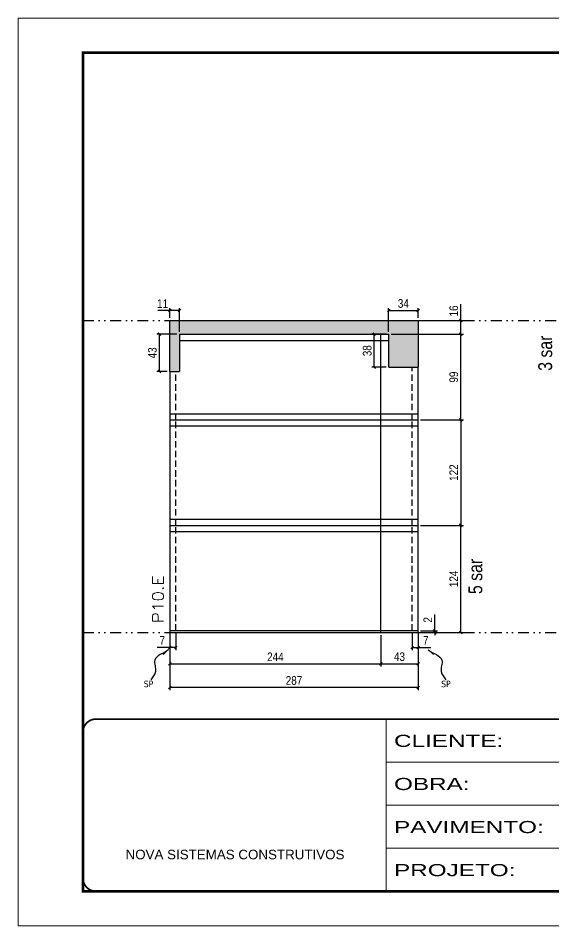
# Model space of a CAD drawing. Extents: x 14400 to 27878, y -21631 to 6985.
# Drawn here: x 19182 to 19802, y 2489 to 3539 of the extents above; entities that cross this region are included whole.
import ezdxf

# ---------------------------------------------------------------- set-up
doc = ezdxf.new("R2010")
doc.units = 0
for name, pattern in [('CONTINUO', [0]), ('DASHED', [0.75, 0.5, -0.25]), ('DIVIDE2', [0.625, 0.25, -0.125, 0, -0.125, 0, -0.125]), ('HIDDEN', [0.375, 0.25, -0.125])]:
    doc.linetypes.add(name, pattern=pattern)
for name, color, linetype in [('COTA', 241, 'Continuous'), ('NOMENCLATURA', 7, 'Continuous'), ('Nível', 160, 'Continuous'), ('Painéis', 200, 'Continuous'), ('SARR_2.2x7', 40, 'Continuous'), ('Sarrafo de Pressão', 42, 'HIDDEN'), ('texto', 7, 'Continuous')]:
    doc.layers.add(name, color=color, linetype=linetype)
for name, color, linetype, lineweight in [('Folhas', 255, 'Continuous', 9), ('SARRAFO DE PRESSAO', 251, 'DASHED', 9), ('Texto Seção', 7, 'Continuous', 15)]:
    doc.layers.add(name, color=color, linetype=linetype, lineweight=lineweight)
doc.styles.add('ARIAL', font='arial.ttf')
doc.styles.add('ARIAL_NARROW', font='ARIALN.TTF', dxfattribs={"height": 0.2})
doc.styles.add('COTA TECNICA', font='techl___.ttf', dxfattribs={"height": 10})
doc.styles.add('COTA TECNICA-50', font='techl___.ttf', dxfattribs={"height": 10})
doc.styles.add('REGUA-120', font='ROMANS.shx', dxfattribs={"height": 15})
doc.styles.get("Standard").update_dxf_attribs({"font": 'arial.ttf'})
doc.styles.add('Tecnologia', font='')
doc.styles.get('Tecnologia').set_extended_font_data('Forgotten Futurist')
doc.dimstyles.new('COTA PAINEL-50', dxfattribs={"dimtxt": 10, "dimasz": 3, "dimexe": 3, "dimexo": 3, "dimgap": 3, "dimtad": 1, "dimdec": 1, "dimzin": 12, "dimdsep": 46, "dimtxsty": 'COTA TECNICA-50', "dimblk1": 'OBLIQUE', "dimblk2": 'OBLIQUE', "dimsah": 1, "dimcen": 0.9, "dimclrd": 4, "dimclre": 4, "dimclrt": 240, "dimadec": 1, "dimazin": 3, "dimtfac": 1, "dimtdec": 1, "dimtmove": 0, "dimatfit": 3, "dimfxl": 1, "dimtolj": 1, "dimtzin": 12, "dimarcsym": 0})
doc.dimstyles.new('PAINEL', dxfattribs={"dimtxt": 10, "dimasz": 3, "dimexe": 3, "dimexo": 3, "dimgap": 3, "dimtad": 1, "dimdec": 1, "dimzin": 12, "dimdsep": 46, "dimtxsty": 'COTA TECNICA', "dimblk1": 'OBLIQUE', "dimblk2": 'OBLIQUE', "dimsah": 1, "dimcen": 0.9, "dimclrd": 4, "dimclre": 4, "dimclrt": 240, "dimadec": 1, "dimazin": 3, "dimtfac": 1, "dimtdec": 1, "dimtmove": 0, "dimatfit": 3, "dimfxl": 1, "dimtolj": 1, "dimtzin": 12, "dimarcsym": 0})
doc.dimstyles.get("Standard").update_dxf_attribs({"dimtxt": 0.18, "dimasz": 0.18, "dimexe": 0.18, "dimexo": 0.0625, "dimgap": 0.09, "dimtad": 0, "dimtih": 1, "dimtoh": 1, "dimdec": 4, "dimzin": 0, "dimdsep": 46, "dimtxsty": 'Standard', "dimcen": 0.09, "dimadec": 0, "dimazin": 0, "dimtfac": 1, "dimtdec": 4, "dimtofl": 0, "dimtmove": 0, "dimatfit": 3, "dimfxl": 1, "dimtolj": 1, "dimtzin": 0, "dimarcsym": 0})

# ---------------------------------------------------------------- blocks, each defined once
blk = doc.blocks.new('9999999999')
at = {"color": 30, "linetype": 'CONTINUO'}
for p, q in [((98564.6, 34230.2), (98564.6, 34429.4)), ((98564.6, 34379.6), (99584, 34379.6)), ((98564.6, 34329.8), (99488, 34329.8)), ((98564.6, 34280), (99488, 34280))]:
    blk.add_line(p, q, dxfattribs=at)
at = {"color": 30, "linetype": 'CONTINUO', "const_width": 2}
blk.add_lwpolyline([(99584, 34230.2), (99584, 34414.4, 0.414214), (99569, 34429.4), (98229, 34429.4, 0.414214), (98214, 34414.4), (98214, 34245.2, 0.414214), (98229, 34230.2), (99584, 34230.2)], format="xyb", dxfattribs=at)
at = {"layer": 'Folhas'}
blk.add_lwpolyline([(98139, 34190.2), (99624, 34190.2), (99624, 35240.2), (98139, 35240.2)], close=True, dxfattribs=at)
at = {"layer": 'Folhas', "color": 30, "const_width": 3}
blk.add_lwpolyline([(98214, 34230.2), (99584, 34230.2), (99584, 35200.2), (98214, 35200.2)], close=True, dxfattribs=at)
at = {"color": 7, "linetype": 'Continuous', "ltscale": 5, "style": 'ARIAL'}
blk.add_text('NOVA SISTEMAS CONSTRUTIVOS', height=11.059, dxfattribs=at).set_placement((98263.2, 34267.2))
at = {"layer": 'Folhas', "color": 7, "style": 'Tecnologia', "width": 1.5}
for s, p in [('CLIENTE:', (98573.7, 34397.2)), ('OBRA:', (98573.7, 34347.3)), ('PAVIMENTO:', (98573.7, 34297.5)), ('PROJETO:', (98573.7, 34247.7))]:
    blk.add_text(s, height=14, dxfattribs=at).set_placement(p)
blk = doc.blocks.new('_Oblique')
at = {"color": 0, "linetype": 'ByBlock', "lineweight": -2}
blk.add_line((-0.5, -0.5), (0.5, 0.5), dxfattribs=at)
blk = doc.blocks.new('*D2821')
at = {"layer": 'COTA', "color": 4, "lineweight": -2, "transparency": 16777216}
for p, q in [((19357.5, 2827.3), (19357.5, 2761.7)), ((19644.5, 2827.3), (19644.5, 2761.7)), ((19644.5, 2764.7), (19357.5, 2764.7))]:
    blk.add_line(p, q, dxfattribs=at)
at = {"layer": 'Defpoints', "color": 0, "transparency": 16777216}
for p in [(19357.5, 2830.3), (19644.5, 2830.3), (19357.5, 2764.7)]:
    blk.add_point(p, dxfattribs=at)
at = {"layer": 'COTA', "color": 4, "lineweight": -2, "transparency": 16777216, "xscale": 3, "yscale": 3, "zscale": 3, "rotation": 180}
blk.add_blockref('_Oblique', (19357.5, 2764.7), dxfattribs=at)
at = {"layer": 'COTA', "color": 4, "lineweight": -2, "transparency": 16777216, "xscale": 3, "yscale": 3, "zscale": 3}
blk.add_blockref('_Oblique', (19644.5, 2764.7), dxfattribs=at)
at = {"layer": 'COTA', "color": 240, "transparency": 16777216, "insert": (19501, 2772.8), "char_height": 10, "attachment_point": 5, "style": 'COTA TECNICA'}
blk.add_mtext('\\A1;287', dxfattribs=at)
blk = doc.blocks.new('*D2822')
at = {"layer": 'COTA', "color": 4, "lineweight": -2, "transparency": 16777216}
for p, q in [((19637.5, 2827.3), (19637.5, 2808)), ((19644.5, 2825.3), (19644.5, 2808)), ((19637.5, 2811), (19644.5, 2811)), ((19644.5, 2811), (19659.2, 2811))]:
    blk.add_line(p, q, dxfattribs=at)
at = {"layer": 'Defpoints', "color": 0, "transparency": 16777216}
for p in [(19637.5, 2830.3), (19644.5, 2828.3), (19644.5, 2811)]:
    blk.add_point(p, dxfattribs=at)
at = {"layer": 'COTA', "color": 4, "lineweight": -2, "transparency": 16777216, "xscale": 3, "yscale": 3, "zscale": 3, "rotation": 180}
blk.add_blockref('_Oblique', (19637.5, 2811), dxfattribs=at)
at = {"layer": 'COTA', "color": 4, "lineweight": -2, "transparency": 16777216, "xscale": 3, "yscale": 3, "zscale": 3}
blk.add_blockref('_Oblique', (19644.5, 2811), dxfattribs=at)
at = {"layer": 'COTA', "color": 240, "transparency": 16777216, "insert": (19653.4, 2819.1), "char_height": 10, "attachment_point": 5, "style": 'COTA TECNICA-50'}
blk.add_mtext('\\A1;7', dxfattribs=at)
blk = doc.blocks.new('*D2823')
at = {"layer": 'COTA', "color": 4, "lineweight": -2, "transparency": 16777216}
for p, q in [((19357.5, 2825.3), (19357.5, 2808)), ((19364.5, 2827.3), (19364.5, 2808)), ((19357.5, 2811), (19342.8, 2811)), ((19364.5, 2811), (19357.5, 2811))]:
    blk.add_line(p, q, dxfattribs=at)
at = {"layer": 'Defpoints', "color": 0, "transparency": 16777216}
for p in [(19357.5, 2828.3), (19364.5, 2830.3), (19357.5, 2811)]:
    blk.add_point(p, dxfattribs=at)
at = {"layer": 'COTA', "color": 4, "lineweight": -2, "transparency": 16777216, "xscale": 3, "yscale": 3, "zscale": 3, "rotation": 180}
blk.add_blockref('_Oblique', (19357.5, 2811), dxfattribs=at)
at = {"layer": 'COTA', "color": 4, "lineweight": -2, "transparency": 16777216, "xscale": 3, "yscale": 3, "zscale": 3}
blk.add_blockref('_Oblique', (19364.5, 2811), dxfattribs=at)
at = {"layer": 'COTA', "color": 240, "transparency": 16777216, "insert": (19348.6, 2819.1), "char_height": 10, "attachment_point": 5, "style": 'COTA TECNICA-50'}
blk.add_mtext('\\A1;7', dxfattribs=at)
blk = doc.blocks.new('*D2824')
at = {"layer": 'COTA', "color": 4, "lineweight": -2, "transparency": 16777216}
for p, q in [((19663.8, 2830.3), (19663.8, 2849.1)), ((19647.5, 2830.3), (19666.8, 2830.3)), ((19647.5, 2828.3), (19666.8, 2828.3)), ((19663.8, 2828.3), (19663.8, 2830.3)), ((19663.8, 2828.3), (19663.8, 2825.3))]:
    blk.add_line(p, q, dxfattribs=at)
at = {"layer": 'Defpoints', "color": 0, "transparency": 16777216}
for p in [(19644.5, 2830.3), (19644.5, 2828.3), (19663.8, 2828.3)]:
    blk.add_point(p, dxfattribs=at)
at = {"layer": 'COTA', "color": 4, "lineweight": -2, "transparency": 16777216, "xscale": 3, "yscale": 3, "zscale": 3}
for p, rotation in [((19663.8, 2830.3), 270), ((19663.8, 2828.3), 90)]:
    blk.add_blockref('_Oblique', p, dxfattribs=dict(at, rotation=rotation))
at = {"layer": 'COTA', "color": 240, "transparency": 16777216, "insert": (19655.8, 2843), "char_height": 10, "attachment_point": 5, "rotation": 90, "style": 'COTA TECNICA-50'}
blk.add_mtext('\\A1;2', dxfattribs=at)
blk = doc.blocks.new('*D2825')
at = {"layer": 'COTA', "color": 4, "linetype": 'ByBlock', "lineweight": -2, "transparency": 16777216}
for p, q in [((19647.5, 2952.3), (19696.9, 2952.3)), ((19693.9, 2828.3), (19693.9, 2952.3)), ((19647.5, 2828.3), (19696.9, 2828.3))]:
    blk.add_line(p, q, dxfattribs=at)
at = {"layer": 'Defpoints', "color": 0, "linetype": 'ByBlock', "transparency": 16777216}
for p in [(19644.5, 2952.3), (19693.9, 2952.3), (19644.5, 2828.3)]:
    blk.add_point(p, dxfattribs=at)
at = {"layer": 'COTA', "color": 4, "linetype": 'ByBlock', "lineweight": -2, "transparency": 16777216, "xscale": 3, "yscale": 3, "zscale": 3}
for p, rotation in [((19693.9, 2952.3), 90), ((19693.9, 2828.3), 270)]:
    blk.add_blockref('_Oblique', p, dxfattribs=dict(at, rotation=rotation))
at = {"layer": 'COTA', "color": 240, "linetype": 'ByBlock', "transparency": 16777216, "insert": (19685.8, 2890.3), "char_height": 10, "attachment_point": 5, "rotation": 90, "style": 'COTA TECNICA'}
blk.add_mtext('\\A1;124', dxfattribs=at)
blk = doc.blocks.new('*D2826')
at = {"layer": 'COTA', "color": 4, "lineweight": -2, "transparency": 16777216}
for p, q in [((19601.5, 2825.3), (19601.5, 2789.1)), ((19644.5, 2825.3), (19644.5, 2789.1)), ((19601.5, 2792.1), (19644.5, 2792.1))]:
    blk.add_line(p, q, dxfattribs=at)
at = {"layer": 'Defpoints', "color": 0, "transparency": 16777216}
for p in [(19601.5, 2828.3), (19644.5, 2828.3), (19644.5, 2792.1)]:
    blk.add_point(p, dxfattribs=at)
at = {"layer": 'COTA', "color": 4, "lineweight": -2, "transparency": 16777216, "xscale": 3, "yscale": 3, "zscale": 3, "rotation": 180}
blk.add_blockref('_Oblique', (19601.5, 2792.1), dxfattribs=at)
at = {"layer": 'COTA', "color": 4, "lineweight": -2, "transparency": 16777216, "xscale": 3, "yscale": 3, "zscale": 3}
blk.add_blockref('_Oblique', (19644.5, 2792.1), dxfattribs=at)
at = {"layer": 'COTA', "color": 240, "transparency": 16777216, "insert": (19623, 2800.3), "char_height": 10, "attachment_point": 5, "style": 'COTA TECNICA'}
blk.add_mtext('\\A1;43', dxfattribs=at)
blk = doc.blocks.new('*D2827')
at = {"layer": 'COTA', "color": 4, "lineweight": -2, "transparency": 16777216}
for p, q in [((19357.5, 2825.3), (19357.5, 2789.1)), ((19601.5, 2825.3), (19601.5, 2789.1)), ((19357.5, 2792.1), (19601.5, 2792.1))]:
    blk.add_line(p, q, dxfattribs=at)
at = {"layer": 'Defpoints', "color": 0, "transparency": 16777216}
for p in [(19357.5, 2828.3), (19601.5, 2828.3), (19601.5, 2792.1)]:
    blk.add_point(p, dxfattribs=at)
at = {"layer": 'COTA', "color": 4, "lineweight": -2, "transparency": 16777216, "xscale": 3, "yscale": 3, "zscale": 3, "rotation": 180}
blk.add_blockref('_Oblique', (19357.5, 2792.1), dxfattribs=at)
at = {"layer": 'COTA', "color": 4, "lineweight": -2, "transparency": 16777216, "xscale": 3, "yscale": 3, "zscale": 3}
blk.add_blockref('_Oblique', (19601.5, 2792.1), dxfattribs=at)
at = {"layer": 'COTA', "color": 240, "transparency": 16777216, "insert": (19479.5, 2800.2), "char_height": 10, "attachment_point": 5, "style": 'COTA TECNICA'}
blk.add_mtext('\\A1;244', dxfattribs=at)
blk = doc.blocks.new('*D2836')
at = {"layer": 'COTA', "color": 4, "lineweight": -2, "transparency": 16777216}
for p, q in [((19647.5, 3074.3), (19696.9, 3074.3)), ((19693.9, 3074.3), (19693.9, 2952.3)), ((19647.5, 2952.3), (19696.9, 2952.3))]:
    blk.add_line(p, q, dxfattribs=at)
at = {"layer": 'Defpoints', "color": 0, "transparency": 16777216}
for p in [(19644.5, 3074.3), (19644.5, 2952.3), (19693.9, 2952.3)]:
    blk.add_point(p, dxfattribs=at)
at = {"layer": 'COTA', "color": 4, "lineweight": -2, "transparency": 16777216, "xscale": 3, "yscale": 3, "zscale": 3}
for p, rotation in [((19693.9, 3074.3), 90), ((19693.9, 2952.3), 270)]:
    blk.add_blockref('_Oblique', p, dxfattribs=dict(at, rotation=rotation))
at = {"layer": 'COTA', "color": 240, "transparency": 16777216, "insert": (19685.8, 3013.3), "char_height": 10, "attachment_point": 5, "rotation": 90, "style": 'COTA TECNICA'}
blk.add_mtext('\\A1;122', dxfattribs=at)
blk = doc.blocks.new('*D2838')
at = {"layer": 'COTA', "color": 4, "lineweight": -2, "transparency": 16777216}
for p, q in [((19613.5, 3173.3), (19696.9, 3173.3)), ((19693.9, 3074.3), (19693.9, 3173.3)), ((19647.5, 3074.3), (19696.9, 3074.3))]:
    blk.add_line(p, q, dxfattribs=at)
at = {"layer": 'Defpoints', "color": 0, "transparency": 16777216}
for p in [(19610.5, 3173.3), (19693.9, 3173.3), (19644.5, 3074.3)]:
    blk.add_point(p, dxfattribs=at)
at = {"layer": 'COTA', "color": 4, "lineweight": -2, "transparency": 16777216, "xscale": 3, "yscale": 3, "zscale": 3}
for p, rotation in [((19693.9, 3173.3), 90), ((19693.9, 3074.3), 270)]:
    blk.add_blockref('_Oblique', p, dxfattribs=dict(at, rotation=rotation))
at = {"layer": 'COTA', "color": 240, "transparency": 16777216, "insert": (19685.8, 3123.8), "char_height": 10, "attachment_point": 5, "rotation": 90, "style": 'COTA TECNICA'}
blk.add_mtext('\\A1;99', dxfattribs=at)
blk = doc.blocks.new('*D2839')
at = {"layer": 'COTA', "color": 4, "lineweight": -2, "transparency": 16777216}
for p, q in [((19693.9, 3189.3), (19693.9, 3208.3)), ((19647.5, 3189.3), (19696.9, 3189.3)), ((19693.9, 3173.3), (19693.9, 3189.3)), ((19613.5, 3173.3), (19696.9, 3173.3))]:
    blk.add_line(p, q, dxfattribs=at)
at = {"layer": 'Defpoints', "color": 0, "transparency": 16777216}
for p in [(19644.5, 3189.3), (19693.9, 3189.3), (19610.5, 3173.3)]:
    blk.add_point(p, dxfattribs=at)
at = {"layer": 'COTA', "color": 4, "lineweight": -2, "transparency": 16777216, "xscale": 3, "yscale": 3, "zscale": 3}
for p, rotation in [((19693.9, 3189.3), 90), ((19693.9, 3173.3), 270)]:
    blk.add_blockref('_Oblique', p, dxfattribs=dict(at, rotation=rotation))
at = {"layer": 'COTA', "color": 240, "transparency": 16777216, "insert": (19685.8, 3200.3), "char_height": 10, "attachment_point": 5, "rotation": 90, "style": 'COTA TECNICA'}
blk.add_mtext('\\A1;16', dxfattribs=at)
blk = doc.blocks.new('*D2840')
at = {"layer": 'COTA', "color": 4, "lineweight": -2, "transparency": 16777216}
for p, q in [((19357.5, 3192.3), (19357.5, 3203.7)), ((19368.5, 3176.3), (19368.5, 3203.7)), ((19357.5, 3200.7), (19343.4, 3200.7)), ((19368.5, 3200.7), (19357.5, 3200.7))]:
    blk.add_line(p, q, dxfattribs=at)
at = {"layer": 'Defpoints', "color": 0, "transparency": 16777216}
for p in [(19357.5, 3200.7), (19357.5, 3189.3), (19368.5, 3173.3)]:
    blk.add_point(p, dxfattribs=at)
at = {"layer": 'COTA', "color": 4, "lineweight": -2, "transparency": 16777216, "xscale": 3, "yscale": 3, "zscale": 3, "rotation": 180}
blk.add_blockref('_Oblique', (19357.5, 3200.7), dxfattribs=at)
at = {"layer": 'COTA', "color": 4, "lineweight": -2, "transparency": 16777216, "xscale": 3, "yscale": 3, "zscale": 3}
blk.add_blockref('_Oblique', (19368.5, 3200.7), dxfattribs=at)
at = {"layer": 'COTA', "color": 240, "transparency": 16777216, "insert": (19349, 3208.7), "char_height": 10, "attachment_point": 5, "style": 'COTA TECNICA'}
blk.add_mtext('\\A1;11', dxfattribs=at)
blk = doc.blocks.new('*D2841')
at = {"layer": 'COTA', "color": 4, "lineweight": -2, "transparency": 16777216}
for p, q in [((19610.5, 3176.3), (19610.5, 3203.7)), ((19644.5, 3192.3), (19644.5, 3203.7)), ((19610.5, 3200.7), (19644.5, 3200.7))]:
    blk.add_line(p, q, dxfattribs=at)
at = {"layer": 'Defpoints', "color": 0, "transparency": 16777216}
for p in [(19644.5, 3200.7), (19644.5, 3189.3), (19610.5, 3173.3)]:
    blk.add_point(p, dxfattribs=at)
at = {"layer": 'COTA', "color": 4, "lineweight": -2, "transparency": 16777216, "xscale": 3, "yscale": 3, "zscale": 3, "rotation": 180}
blk.add_blockref('_Oblique', (19610.5, 3200.7), dxfattribs=at)
at = {"layer": 'COTA', "color": 4, "lineweight": -2, "transparency": 16777216, "xscale": 3, "yscale": 3, "zscale": 3}
blk.add_blockref('_Oblique', (19644.5, 3200.7), dxfattribs=at)
at = {"layer": 'COTA', "color": 240, "transparency": 16777216, "insert": (19627.5, 3208.9), "char_height": 10, "attachment_point": 5, "style": 'COTA TECNICA'}
blk.add_mtext('\\A1;34', dxfattribs=at)
blk = doc.blocks.new('*D4020')
at = {"layer": 'COTA', "color": 4, "lineweight": -2, "transparency": 16777216}
for p, q in [((19365.5, 3173.3), (19342.4, 3173.3)), ((19345.4, 3130.3), (19345.4, 3173.3)), ((19354.5, 3130.3), (19342.4, 3130.3))]:
    blk.add_line(p, q, dxfattribs=at)
at = {"layer": 'Defpoints', "color": 0, "transparency": 16777216}
for p in [(19345.4, 3173.3), (19368.5, 3173.3), (19357.5, 3130.3)]:
    blk.add_point(p, dxfattribs=at)
at = {"layer": 'COTA', "color": 4, "lineweight": -2, "transparency": 16777216, "xscale": 3, "yscale": 3, "zscale": 3}
for p, rotation in [((19345.4, 3173.3), 90), ((19345.4, 3130.3), 270)]:
    blk.add_blockref('_Oblique', p, dxfattribs=dict(at, rotation=rotation))
at = {"layer": 'COTA', "color": 240, "transparency": 16777216, "insert": (19337.2, 3151.8), "char_height": 10, "attachment_point": 5, "rotation": 90, "style": 'COTA TECNICA'}
blk.add_mtext('\\A1;43', dxfattribs=at)
blk = doc.blocks.new('*D4021')
at = {"layer": 'COTA', "color": 4, "lineweight": -2, "transparency": 16777216}
for p, q in [((19607.5, 3173.3), (19590.9, 3173.3)), ((19593.9, 3135.3), (19593.9, 3173.3)), ((19607.5, 3135.3), (19590.9, 3135.3))]:
    blk.add_line(p, q, dxfattribs=at)
at = {"layer": 'Defpoints', "color": 0, "transparency": 16777216}
for p in [(19593.9, 3173.3), (19610.5, 3173.3), (19610.5, 3135.3)]:
    blk.add_point(p, dxfattribs=at)
at = {"layer": 'COTA', "color": 4, "lineweight": -2, "transparency": 16777216, "xscale": 3, "yscale": 3, "zscale": 3}
for p, rotation in [((19593.9, 3173.3), 90), ((19593.9, 3135.3), 270)]:
    blk.add_blockref('_Oblique', p, dxfattribs=dict(at, rotation=rotation))
at = {"layer": 'COTA', "color": 240, "transparency": 16777216, "insert": (19585.7, 3154.3), "char_height": 10, "attachment_point": 5, "rotation": 90, "style": 'COTA TECNICA'}
blk.add_mtext('\\A1;38', dxfattribs=at)

msp = doc.modelspace()

# ---------------------------------------------------------------- hatches: boundary and pattern name
at = {"layer": 'COTA'}
h = msp.add_hatch(dxfattribs=at)
h.set_pattern_fill('AR-CONC', color=256, scale=0.03)
h.paths.add_polyline_path([(19644.51, 3189.29), (19357.51, 3189.29), (19357.51, 3130.29), (19368.51, 3130.29), (19368.51, 3173.29), (19610.51, 3173.29), (19610.51, 3135.29), (19644.51, 3135.29)])

# ---------------------------------------------------------------- linework, layer by layer
for p, q in [((19357.51, 3130.29), (19357.51, 3189.29)), ((19357.51, 3189.29), (19644.51, 3189.29)), ((19644.51, 3189.29), (19644.51, 3135.29))]:
    msp.add_line(p, q, dxfattribs=at)
at = {"layer": 'Nível', "color": 4, "linetype": 'DIVIDE2', "ltscale": 50}
for p, q in [((19256.97, 3189.29), (20626.97, 3189.29)), ((19256.97, 2828.29), (20626.97, 2828.29))]:
    msp.add_line(p, q, dxfattribs=at)
at = {"layer": 'Painéis'}
for p, q in [((19368.51, 3173.29), (19610.51, 3173.29)), ((19368.51, 3173.29), (19368.51, 3130.29)), ((19601.51, 2828.29), (19601.51, 3173.29)), ((19610.51, 3135.29), (19610.51, 3173.29)), ((19357.51, 3130.29), (19357.51, 2830.29)), ((19357.51, 3130.29), (19368.51, 3130.29)), ((19610.51, 3135.29), (19644.51, 3135.29)), ((19644.51, 2830.29), (19644.51, 3135.29)), ((19357.51, 3074.29), (19644.51, 3074.29)), ((19357.51, 2952.29), (19644.51, 2952.29))]:
    msp.add_line(p, q, dxfattribs=at)
msp.add_lwpolyline([(19644.51, 2830.29), (19357.51, 2830.29), (19357.51, 2828.29), (19644.51, 2828.29)], close=True, dxfattribs=at)
at = {"layer": 'SARR_2.2x7'}
for p, q in [((19368.51, 3166.29), (19610.51, 3166.29)), ((19357.51, 3081.29), (19644.51, 3081.29)), ((19357.51, 3067.29), (19644.51, 3067.29)), ((19357.51, 2959.29), (19644.51, 2959.29)), ((19357.51, 2945.29), (19644.51, 2945.29))]:
    msp.add_line(p, q, dxfattribs=at)
at = {"layer": 'Sarrafo de Pressão', "ltscale": 30}
for p, q in [((19364.51, 3074.29), (19364.51, 3130.29)), ((19637.51, 3074.29), (19637.51, 3135.29)), ((19364.51, 2952.29), (19364.51, 3074.29)), ((19637.51, 2952.29), (19637.51, 3074.29)), ((19364.51, 2830.29), (19364.51, 2952.29)), ((19637.51, 2830.29), (19637.51, 2952.29))]:
    msp.add_line(p, q, dxfattribs=at)

# ---------------------------------------------------------------- block references
at = {"layer": 'SARRAFO DE PRESSAO', "color": 6, "linetype": 'ByBlock'}
msp.add_blockref('9999999999', (-78957.01, -31701.2), dxfattribs=at)

# ---------------------------------------------------------------- texts
at = {"layer": 'NOMENCLATURA', "style": 'ARIAL_NARROW'}
for s, p in [('3 sar', (19799.57, 3131.05)), ('5 sar', (19718.75, 2872.8))]:
    msp.add_text(s, height=16, rotation=90, dxfattribs=at).set_placement(p)
at = {"layer": 'texto', "color": 0, "char_height": 7.5, "attachment_point": 5}
for insert in [(19332.73, 2768.79), (19676.76, 2768.79)]:
    msp.add_mtext('{\\fTahoma|b0|i0|c0|p34;\\C4;SP}', dxfattribs=dict(at, insert=insert))
at = {"layer": 'Texto Seção', "style": 'REGUA-120', "width": 1.1}
msp.add_text('P10.E', height=13, rotation=90, dxfattribs=at).set_placement((19350.26, 2839.05))

# ---------------------------------------------------------------- dimensions: what is measured, and where the dimension line sits
at = {"layer": 'COTA'}
for base, p1, p2, dimstyle, picture, middle in [((19357.51, 3200.67), (19368.51, 3173.29), (19357.51, 3189.29), 'PAINEL', '*D2840', (19348.97, 3208.73)), ((19644.51, 3200.67), (19610.51, 3173.29), (19644.51, 3189.29), 'PAINEL', '*D2841', (19627.51, 3208.89)), ((19601.51, 2792.11), (19357.51, 2828.29), (19601.51, 2828.29), 'PAINEL', '*D2827', (19479.51, 2800.18)), ((19644.51, 2811.04), (19637.51, 2830.29), (19644.51, 2828.29), 'COTA PAINEL-50', '*D2822', (19653.38, 2819.12))]:
    dim = msp.add_linear_dim(base=base, p1=p1, p2=p2, dimstyle=dimstyle, dxfattribs=at)
    dim.commit()
    dim.dimension.update_dxf_attribs({"geometry": picture, "text_midpoint": middle})
for base, p1, p2, angle, dimstyle, picture, middle in [((19693.88, 3189.29), (19610.51, 3173.29), (19644.51, 3189.29), 90, 'PAINEL', '*D2839', (19685.78, 3200.29)), ((19345.43, 3173.29), (19357.51, 3130.29), (19368.51, 3173.29), 90, 'PAINEL', '*D4020', (19337.21, 3151.79)), ((19593.93, 3173.29), (19610.51, 3135.29), (19610.51, 3173.29), 90, 'PAINEL', '*D4021', (19585.69, 3154.29)), ((19693.88, 3173.29), (19644.51, 3074.29), (19610.51, 3173.29), 90, 'PAINEL', '*D2838', (19685.79, 3123.79)), ((19693.88, 2952.29), (19644.51, 3074.29), (19644.51, 2952.29), 90, 'PAINEL', '*D2836', (19685.82, 3013.29)), ((19357.51, 2811.04), (19364.51, 2830.29), (19357.51, 2828.29), 180, 'COTA PAINEL-50', '*D2823', (19348.65, 2819.12))]:
    dim = msp.add_linear_dim(base=base, p1=p1, p2=p2, angle=angle, dimstyle=dimstyle, dxfattribs=at)
    dim.commit()
    dim.dimension.update_dxf_attribs({"geometry": picture, "text_midpoint": middle})
at = {"layer": 'COTA', "linetype": 'ByBlock'}
dim = msp.add_aligned_dim(p1=(19644.51, 2828.29), p2=(19644.51, 2952.29), distance=-49.37, dimstyle='PAINEL', dxfattribs=at)
dim.commit()
dim.dimension.update_dxf_attribs({"geometry": '*D2825', "text_midpoint": (19685.8, 2890.29)})
at = {"layer": 'COTA'}
dim = msp.add_linear_dim(base=(19663.77, 2828.29), p1=(19644.51, 2830.29), p2=(19644.51, 2828.29), angle=90, dimstyle='COTA PAINEL-50', dxfattribs=at)
dim.commit()
dim.dimension.update_dxf_attribs({"geometry": '*D2824', "text_midpoint": (19663.77, 2843.03), "dimtype": 160})
dim = msp.add_linear_dim(base=(19357.51, 2764.67), p1=(19644.51, 2830.29), p2=(19357.51, 2830.29), angle=180, dimstyle='PAINEL', override={"dimarcsym": 2}, dxfattribs=at)
dim.commit()
dim.dimension.update_dxf_attribs({"geometry": '*D2821', "text_midpoint": (19501.01, 2772.76)})
dim = msp.add_linear_dim(base=(19644.51, 2792.11), p1=(19601.51, 2828.29), p2=(19644.51, 2828.29), dimstyle='PAINEL', override={"dimtmove": 1}, dxfattribs=at)
dim.commit()
dim.dimension.update_dxf_attribs({"geometry": '*D2826', "text_midpoint": (19623.01, 2800.32)})

# ---------------------------------------------------------------- leaders
at = {"layer": 'COTA', "path_type": 1}
for points in [[(19355.68, 2808.1), (19339.9, 2796.27), (19340.82, 2783.26), (19335.27, 2773.48)], [(19656.34, 2808.1), (19672.12, 2796.27), (19671.2, 2783.26), (19676.75, 2773.48)]]:
    msp.add_leader(points, dimstyle='Standard', override={"dimasz": 8}, dxfattribs=at)

doc.saveas('drawing.dxf')
